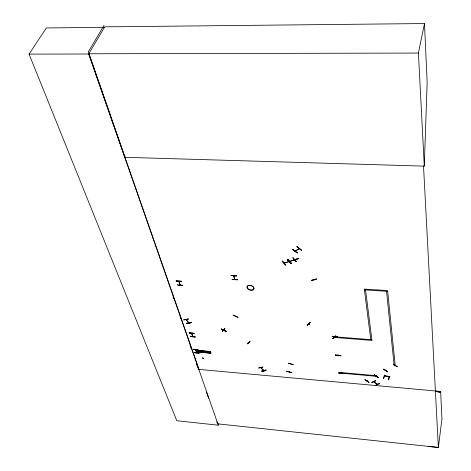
<?xml version="1.0" encoding="UTF-8"?>
<svg xmlns="http://www.w3.org/2000/svg" width="471" height="471" viewBox="0 0 471 471"><rect width="100%" height="100%" fill="white"/><g stroke="black" fill="none" stroke-linecap="round" stroke-linejoin="round"><path stroke-width="0.71" d="M234.911 279.703L233.634 275.9L234.016 276.23M234.693 279.703L234.776 279.285M197.272 350.813L197.184 350.218L210.39 351.49M197.567 351.778L197.673 351.902M197.261 350.807L210.566 352.043L210.396 351.537M197.608 351.896L210.955 353.327L210.843 352.991M191.261 322.659L186.963 323.53L186.887 323.118M186.963 323.518L191.261 322.676L191.185 322.276M334.899 337.307L335.093 337.018M338.231 355.246L338.154 354.951L338.184 355.275M334.133 337.295L333.656 337.048L334.18 337.318M374.245 381.957C372.426 381.327 378.295 385.284 377.436 384.089M202.866 358.278L203.466 358.584L202.96 358.254M377.748 384.342L373.968 381.74M338.572 372.62L343.783 373.521L338.549 373.038L343.789 373.491L343.806 373.109M340.804 355.711L335.446 355.187M340.786 355.552L335.476 354.828M335.458 355.222L340.833 355.758M340.869 355.599L335.476 355.37L335.44 355.034M437.63 391.996L440.562 392.266L440.662 391.46L198.462 369.37M288.741 261.529L284.125 262.983M288.941 261.705L284.16 263.165M289.618 261.311L294.493 259.804M249.889 285.379L249.895 285.332A3.585 2.243 17.5 0 1 253.816 289.112A3.585 2.243 17.5 0 1 247.87 288.705A3.585 2.243 17.5 0 1 249.936 285.332M232.126 279.285L237.62 279.662M232.068 279.544L237.543 279.898M393.179 364.201L397.288 366.779M397.312 366.774L393.232 364.16M335.14 337.354L335.105 337.083M394.986 365.796L394.816 365.449M394.963 365.59L394.886 365.826C395.893 365.208 394.563 366.326 395.069 365.308M395.193 365.296L394.745 365.732M194.335 352.732L199.198 353.15L194.335 352.714L194.346 352.355M195.312 336.989L190.355 336.582L195.318 336.959L190.372 336.17M194.293 352.549L199.209 352.779M387.721 371.884L383.682 369.04L387.727 371.696M338.343 355.917L338.266 355.623M379.538 383.235L375.893 385.272L379.697 383.582M378.172 377.471L374.157 374.728L377.978 377.577M177.555 284.678C177.208 285.391 182.936 286.268 182.807 285.026M375.587 380.827L371.778 382.487L375.605 380.592M376.482 375.681L376.158 375.87M376.623 376.011L376.341 376.194M341.263 373.091L341.234 372.826M364.772 379.814L368.787 382.405L369.028 382.058M365.007 379.473L368.981 382.299M124.303 157.29L424.289 166.128L418.407 53.064L424.483 23.55L104.715 26.859L88.678 54.006L218.309 425.195L176.813 420.744L29.067 54.13L46.37 27.936L104.432 27.347M340.827 355.299L340.821 355.84M288.287 363.3L293.392 364.672L288.323 363.17M291.743 372.632L286.668 371.383L286.745 371.071M289.335 371.937L289.424 371.501M337.701 337.224L332.214 336.565L337.748 336.983M333.079 338.661L335.729 335.811L335.911 336.147L333.079 338.667L332.873 338.29M291.767 372.537L286.686 371.301M310.183 322.576L307.121 325.273L310.148 322.576M316.241 278.791L316.353 279.238L311.461 280.634L311.349 280.186M289.112 371.766L289.247 371.46M298.791 258.614L293.686 259.892L298.861 258.373M296.93 246.627L301.446 250.048M297.513 252.574L297.23 252.962L292.732 249.536L297.242 252.933M265.909 369.953C266.592 371.018 261.535 371.731 261.852 370.965M261.788 371.195L265.927 369.994M262.824 367.121L258.614 368.034L262.883 366.956M263.442 370.406L263.489 370.088M263.63 370.053L263.654 370.394M291.066 263.371L287.757 259.503L291.06 263.377L291.402 263.053M296.206 261.799L292.962 257.69M292.721 249.559L293.009 249.177M288.087 259.203L287.746 259.533M290.589 263.524L287.345 259.439M282.506 260.94L282.17 261.27L285.491 265.091L285.826 264.767M249.883 341.451L247.522 343.848L249.954 341.216M247.575 343.806L249.936 341.41L247.622 343.653M218.309 425.195L218.732 423.806M237.949 317.266L233.027 315.117L238.002 317.336M203.425 358.561L202.995 358.502M222.312 331.137L224.891 328.587M221.588 328.858L221.388 329.229M236.53 275.941L231.002 275.559L236.607 275.776M231.09 275.405L236.53 276.012M196.59 352.149L196.613 352.785M196.76 352.167L196.813 352.785L195.759 349.682M193.175 349.317L198.103 349.582M196.584 352.744L195.512 349.635L195.795 349.929M193.228 349.164L198.044 349.812M192.686 336.594L192.657 335.941M192.827 335.953L192.568 336.259M189.159 332.997L194.187 333.25M191.774 333.356L192.857 336.565M191.944 333.374L191.662 333.609M189.212 332.844L194.134 333.397M188.223 319.15L183.755 319.815L188.306 318.92M186.899 323.159L191.149 322.517L186.804 323.341M176.136 280.934L181.553 281.269L176.201 281.069M235.288 316.647L235.518 316.418M295.117 251.061L295.553 250.784M299.203 248.7L295.276 251.178M337.707 337.154L332.238 336.694M226.145 331.531L221.399 329.2L226.139 331.543L226.339 331.166L221.511 329.046M260.781 367.786L263.742 370.706M367.286 380.751L366.903 380.962M385.69 370.695L385.172 370.765L385.578 370.565M313.333 279.427L313.827 279.674L313.303 279.433M189.024 322.912L186.139 319.562M223.825 330.177L224.208 330L223.966 330.283M297.425 252.803L292.915 249.406M104.02 25.346L88.36 51.763L124.95 157.308L124.892 155.848M287.981 259.421L291.331 263.295M285.744 264.961L282.423 261.134L285.756 265.008M375.564 380.768L371.978 382.558M296.23 259.444L296.777 259.768L296.506 259.409M295.158 251.037L299.162 248.67M222.277 331.154L224.814 328.823M263.884 370.671L260.91 367.686M223.637 330.1L224.237 330.277L223.737 330.006M313.274 279.356L313.639 279.756M294.611 259.957L289.736 261.44M298.773 258.538L293.863 260.021M307.369 325.331L310.106 322.741M248.664 342.694L248.352 342.37M183.908 319.933L188.223 319.067M224.785 328.764L222.524 331.213M309.276 324.307L308.705 324.16L309.188 324.413M366.938 380.939L367.427 380.839L367.156 381.039M394.804 365.673L395.057 365.531M332.82 338.531L335.693 335.97M333.068 338.625L335.911 336.141M377.983 377.559L377.995 377.554C372.426 374.086 372.944 373.886 378.189 377.353L378.189 377.353M178.733 281.399C179.704 282.176 179.245 285.426 180.122 284.755M298.938 248.558L298.82 248.935M301.381 250.295L297.071 246.71M233.634 275.841L234.646 279.621M191.544 333.338L192.651 336.547M383.612 369.276L387.686 371.943M338.06 355.629L338.113 355.964L338.308 355.687M210.884 353.132L197.596 351.843M210.778 352.814L197.561 351.755M197.196 350.612L210.555 351.855M178.733 281.322L178.874 281.74M287.275 259.68L290.86 263.442M292.891 257.931L296.477 261.717M195.512 349.594L195.565 349.882M296.524 259.792L296.442 259.38M316.229 279.056L311.284 280.428L316.218 279.026M265.88 370.147L261.823 371.183L266.015 370.324M224.131 330.371L223.719 330.159M308.799 324.072L309.282 324.319M296.924 246.81L301.428 250.231M202.995 357.589C202.312 357.336 203.095 357.33 202.66 357.56M418.407 53.064L88.813 53.776L198.986 369.417M29.067 54.13L88.678 54.006M364.413 289.859L387.692 291.361M176.119 280.946L181.465 281.499M177.467 284.908L182.748 285.279M292.95 257.878L296.253 261.729M287.351 259.627L290.648 263.472M371.866 339.726L335.052 336.83L335.169 337.507L371.955 340.409L365.561 289.93M189.083 332.891L194.123 333.48M332.202 336.582L337.678 337.024M338.131 354.975L338.001 355.293M210.778 352.773L197.496 351.537L210.849 352.826M428.18 446.396L438.377 447.45L441.933 419.013L440.662 391.46M188.818 322.894L186.027 319.662M435.398 391.03L440.562 392.266M248.553 342.658L248.193 342.458M180.04 284.672C180.452 286.38 179.263 280.227 178.792 281.658M248.659 342.547L248.217 342.505M333.804 336.983L334.227 337.189M341.21 372.826L341.016 373.05M296.571 259.78L296.283 259.48M173.016 296.595L173.746 298.679M180.046 316.695L180.77 318.779M189.978 345.113L191.191 348.575M196.525 363.824L198.22 368.675M206.416 392.119L208.588 398.325M216.784 421.757L217.508 423.829L438.377 447.45L423.517 166.033L424.289 166.057L427.162 82.655L424.483 23.55M370.783 339.638L364.313 289.088L387.609 290.589L395.216 365.525L394.15 365.431L386.526 291.29M197.155 350.495L210.49 351.837M384.719 375.805L384.995 376.088L384.719 375.805M388.916 376.918L389.193 377.2L388.916 376.918M384.56 375.104L383.211 378.531L383.63 378.637L384.713 375.893L389.24 377.077L388.163 379.761L388.581 379.873L389.9 376.594L384.831 375.599L384.978 375.216L384.56 375.104M376.423 375.693L341.151 372.567L341.257 373.191L376.5 376.317L376.423 375.693M247.852 288.805A3.568 2.231 17.5 0 0 253.763 289.212A3.568 2.231 17.5 0 0 249.907 285.455A3.568 2.231 17.5 0 0 247.852 288.805"/></g></svg>
